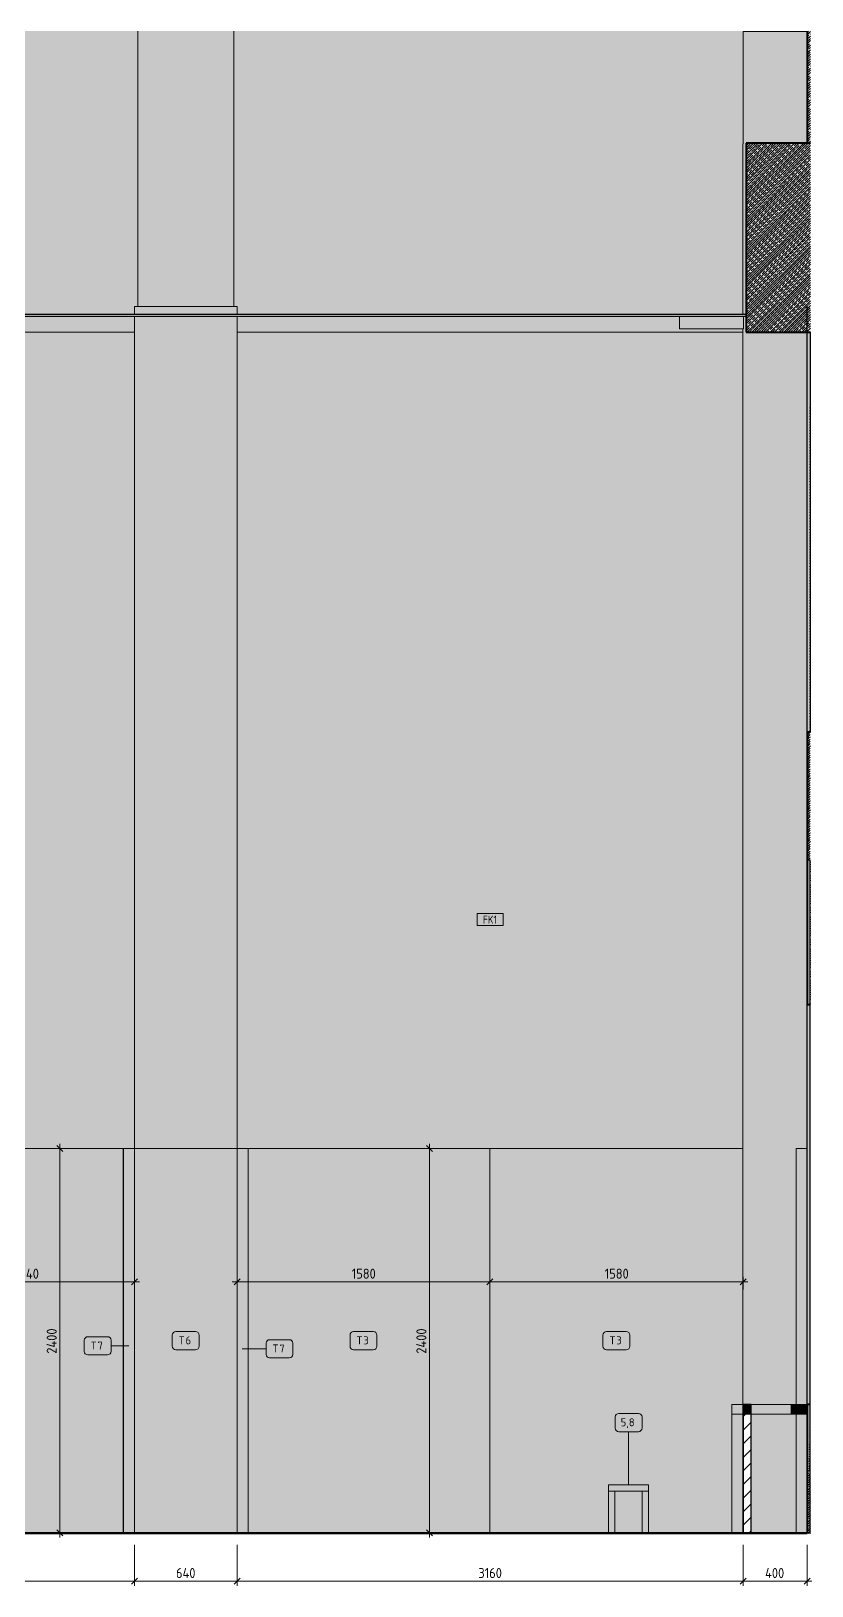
# Model space of a CAD drawing. Header units: millimetres. Extents: x 855 to 80408, y -1987 to 27400.
# Drawn here: x 75531 to 80408, y 3868 to 13580 of the extents above; entities that cross this region are included whole.
import ezdxf

# ---------------------------------------------------------------- set-up
doc = ezdxf.new("R2010")
doc.units = ezdxf.units.MM
for name, color, linetype, lineweight in [('A-ANNO-DIMS', 7, 'Continuous', 9), ('A-ANNO-DIMS-25', 7, 'Continuous', 9), ('A-WALL', 7, 'Continuous', 9), ('A-WALL-IDEN', 7, 'Continuous', 9), ('A-WALL-PATT', 7, 'Continuous', 9), ('I-FURN-IDEN', 7, 'Continuous', 9), ('I-WALL', 7, 'Continuous', 9), ('S-COLS', 7, 'Continuous', 9)]:
    doc.layers.add(name, color=color, linetype=linetype, lineweight=lineweight)
for name, color, linetype, lineweight, true_color in [('A-CLNG-FNSH-1', 7, 'Continuous', 30, 0x3c3c3c), ('A-FLOR-1', 7, 'Continuous', 9, 0x787878), ('A-FLOR-FNSH-1', 7, 'Continuous', 30, 0x3c3c3c), ('A-WALL-4', 7, 'Continuous', 30, 0x3c3c3c), ('A-WALL-5', 7, 'Continuous', 40, 0x3c3c3c), ('A-WALL-6', 7, 'Continuous', 9, 0x787878), ('A-WALL-7', 251, 'Continuous', 40, 0x505050), ('A-WALL-8', 7, 'Continuous', 30, 0x747472), ('A-WALL-FNSH-3', 7, 'Continuous', 30, 0x3c3c3c), ('I-FURN-174', 7, 'Continuous', 9, 0xe9e9e3), ('I-FURN-176', 7, 'Continuous', 9, 0xd0d0ce), ('I-FURN-177', 7, 'Continuous', 9, 0xc2c2c0), ('I-FURN-178', 7, 'Continuous', 9, 0xdbdbd7), ('I-FURN-179', 7, 'Continuous', 9, 0xe3e3de), ('I-FURN-3', 7, 'Continuous', 9, 0xacacac), ('I-FURN-4', 7, 'Continuous', 9, 0xc0c0c0), ('I-FURN-5', 7, 'Continuous', 9, 0x949494), ('I-FURN-6', 7, 'Continuous', 9, 0x9e9e9e), ('I-FURN-7', 7, 'Continuous', 9, 0x8d8d8d), ('I-WALL-1', 7, 'Continuous', 9, 0x787878), ('Q-SPCQ-1', 9, 'Continuous', 9, 0x808080), ('Q-SPCQ-2', 7, 'Continuous', 9, 0x7f7f7f)]:
    doc.layers.add(name, color=color, linetype=linetype, lineweight=lineweight, true_color=true_color)
doc.layers.add('I-FURN-104', color=7, linetype='Continuous', lineweight=9, true_color=0x7f7f7f, transparency=0.7)
doc.layers.add('I-FURN-175', color=7, linetype='Continuous', lineweight=9, true_color=0xf7f7ef, transparency=0.7)
doc.styles.add('GOST Common_6', font='GOST_Common.ttf', dxfattribs={"height": 50})
doc.styles.add('GOST Common_7', font='GOST_Common.ttf', dxfattribs={"width": 0.9, "height": 50})
doc.styles.add('ISOCPEUR_2', font='isocpeur.ttf', dxfattribs={"width": 0.9, "height": 62.5})
doc.dimstyles.new('ISO-2_5_0_9К_БОЛЬШОЙ_1', dxfattribs={"dimscale": 304.8, "dimtxt": 62.248823, "dimasz": 0.123031, "dimexe": 0.098425, "dimexo": 0.246063, "dimgap": 0, "dimtad": 1, "dimdec": 0, "dimrnd": 10, "dimzin": 0, "dimdsep": 46, "dimtxsty": 'ISOCPEUR_2', "dimblk1": 'OBLIQUE', "dimblk2": 'OBLIQUE', "dimsah": 1, "dimcen": 0.09, "dimdle": 0.098425, "dimazin": 0, "dimtfac": 1, "dimtdec": 4, "dimtix": 1, "dimtmove": 0, "dimatfit": 3, "dimfxl": 1, "dimtvp": 1, "dimtolj": 1, "dimtzin": 0, "dimarcsym": 2})
pattern_1 = [(45, (74034.799, 0), (-14.25598, 14.25598), []), (45, (74049.055, 0), (-14.25598, 14.25598), [25.202, -5.04, 0.8382, -4.202])]

# ---------------------------------------------------------------- blocks, each defined once
blk = doc.blocks.new('BSC_Колонна _Прямоугольная - 600х600-23205240-Развертка 2_19-4')
at = {"layer": 'S-COLS'}
h = blk.add_hatch(color=256, dxfattribs=at)
h.paths.add_polyline_path([(26880, 9200), (26900, 9200), (26900, 11700), (26880, 11700), (26880, 9370)])
h.paths.add_polyline_path([(26500, 13577.3), (26880, 13577.3), (26880, 13579.7), (26500, 13579.7)])
blk.add_line((26500, 13579.7), (26500, 13577.3), dxfattribs=at)
blk = doc.blocks.new('BSC_Колонна _Прямоугольная - 600х600-V63-Развертка 2_19-4')
at = {"layer": 'S-COLS'}
for p, q in [((16700, 13579.7), (16700, 11860)), ((17300, 11860), (17300, 13579.7))]:
    blk.add_line(p, q, dxfattribs=at)
blk = doc.blocks.new('Стол базовый прямоугольный - 5_8-26349451-Развертка 2_19-4')
at = {"layer": 'I-FURN-3'}
for p, q in [((25890, 4500), (25640, 4500)), ((25640, 4500), (25640, 4460)), ((25890, 4460), (25890, 4500)), ((25640, 4460), (25640, 4200)), ((25640, 4460), (25640, 4200)), ((25680, 4460), (25850, 4460)), ((25680, 4200), (25680, 4460)), ((25680, 4200), (25680, 4460)), ((25850, 4200), (25850, 4460)), ((25850, 4200), (25850, 4460)), ((25890, 4460), (25890, 4200)), ((25890, 4460), (25890, 4200)), ((25640, 4200), (25680, 4200)), ((25850, 4200), (25890, 4200))]:
    blk.add_line(p, q, dxfattribs=at)
at = {"layer": 'I-FURN-4'}
for p, q in [((25640, 4500), (25890, 4500)), ((25640, 4460), (25640, 4500)), ((25890, 4460), (25890, 4500)), ((25890, 4460), (25640, 4460)), ((25640, 4460), (25680, 4460)), ((25640, 4200), (25640, 4460)), ((25680, 4200), (25680, 4460)), ((25850, 4460), (25890, 4460)), ((25850, 4200), (25850, 4460)), ((25890, 4200), (25890, 4460)), ((25680, 4200), (25640, 4200)), ((25890, 4200), (25850, 4200))]:
    blk.add_line(p, q, dxfattribs=at)
at = {"layer": 'I-FURN-5'}
for p, q in [((25640, 4460), (25680, 4460)), ((25680, 4460), (25640, 4460)), ((25850, 4460), (25890, 4460)), ((25890, 4460), (25850, 4460))]:
    blk.add_line(p, q, dxfattribs=at)
at = {"layer": 'I-FURN-6'}
for p, q in [((25680, 4460), (25640, 4460)), ((25640, 4460), (25680, 4460)), ((25640, 4200), (25640, 4460)), ((25680, 4200), (25680, 4460)), ((25890, 4460), (25850, 4460)), ((25850, 4460), (25890, 4460)), ((25850, 4200), (25850, 4460)), ((25890, 4200), (25890, 4460))]:
    blk.add_line(p, q, dxfattribs=at)
blk = doc.blocks.new('Видеокамера - Желтый-29703671-Развертка 2_19-4')
at = {"layer": 'Q-SPCQ-2'}
for points in [[(26083, 11720), (26283, 11720), (26283, 11800), (26083, 11800)], [(26481.5, 11720), (26483, 11720), (26483, 11800), (26283, 11800), (26283, 11720), (26480, 11720)]]:
    blk.add_hatch(color=256, dxfattribs=at).paths.add_polyline_path(points)
at = {"layer": 'Q-SPCQ-1'}
for p, q in [((26083, 11800), (26083, 11720)), ((26483, 11720), (26483, 11800)), ((26283, 11720), (26083, 11720)), ((26483, 11720), (26283, 11720))]:
    blk.add_line(p, q, dxfattribs=at)
blk = doc.blocks.new('Мат 1340х400х800_h_ - 1372 x 1905mm - Double-31169346-Развертка 2_19-4')
at = {"layer": 'I-FURN-175'}
h = blk.add_hatch(color=256, dxfattribs=at)
h.paths.add_polyline_path([(26778.3, 4940), (26780, 4940), (26780, 5000), (26530, 5000), (26530, 4940), (26778.3, 4940)])
h.paths.add_polyline_path([(26479, 4940), (26480, 4940), (26480, 5000), (26479, 5000), (26479, 4964.6)])
for points in [[(26810.9, 4940), (26810.9, 5000), (26780, 5000), (26780, 4940)], [(26810.9, 4940), (26854.6, 4940), (26854.6, 5000), (26810.9, 5000)], [(26876.6, 4940), (26879, 4940), (26879, 5000), (26854.6, 5000), (26854.6, 4940), (26871.9, 4940)], [(26479, 4200), (26480, 4200), (26480, 4940), (26479, 4940), (26479, 4488.1)]]:
    blk.add_hatch(color=256, dxfattribs=at).paths.add_polyline_path(points)
at = {"layer": 'I-FURN-174'}
for p, q in [((26410, 4940), (26410.8, 4940)), ((26410.8, 4940), (26410, 4940)), ((26410.9, 4940), (26413.4, 4940)), ((26435.4, 4940), (26410.9, 4940)), ((26413.4, 4940), (26435.4, 4940)), ((26435.4, 4940), (26480, 4940)), ((26454.6, 4940), (26435.4, 4940)), ((26480, 4940), (26454.6, 4940))]:
    blk.add_line(p, q, dxfattribs=at)
at = {"layer": 'I-FURN-176'}
for p, q in [((26410, 5000), (26410, 4940)), ((26410, 5000), (26435.4, 5000)), ((26435.4, 5000), (26480, 5000)), ((26530, 5000), (26780, 5000)), ((26810.9, 5000), (26780, 5000)), ((26410, 4940), (26410, 4200)), ((26780, 4940), (26530, 4940)), ((26780, 4940), (26810.9, 4940))]:
    blk.add_line(p, q, dxfattribs=at)
at = {"layer": 'I-FURN-177'}
for p, q in [((26854.6, 5000), (26810.9, 5000)), ((26867.3, 5000), (26854.6, 5000)), ((26879.7, 5000), (26867.3, 5000)), ((26810.9, 4940), (26854.6, 4940)), ((26854.6, 4940), (26867.3, 4940)), ((26867.3, 4940), (26879.7, 4940))]:
    blk.add_line(p, q, dxfattribs=at)
at = {"layer": 'I-FURN-178'}
for p, q in [((26422.7, 5000), (26410, 5000)), ((26435.4, 5000), (26422.7, 5000)), ((26480, 5000), (26435.4, 5000)), ((26780, 5000), (26530, 5000)), ((26410.8, 4940), (26410, 4940)), ((26410, 4940), (26410.8, 4940)), ((26413.4, 4940), (26410.9, 4940)), ((26410.9, 4940), (26422.7, 4940)), ((26422.7, 4940), (26413.4, 4940)), ((26435.4, 4940), (26422.7, 4940)), ((26422.7, 4940), (26435.4, 4940)), ((26480, 4940), (26435.4, 4940)), ((26435.4, 4940), (26454.6, 4940)), ((26530, 4940), (26780, 4940))]:
    blk.add_line(p, q, dxfattribs=at)
at = {"layer": 'I-FURN-179'}
for p, q in [((26454.6, 4940), (26467.3, 4940)), ((26467.3, 4940), (26480, 4940))]:
    blk.add_line(p, q, dxfattribs=at)
at = {"layer": 'I-FURN-3'}
for p, q in [((26810.9, 5000), (26854.6, 5000)), ((26854.6, 5000), (26879.7, 5000)), ((26854.6, 4940), (26810.9, 4940)), ((26879.7, 4940), (26854.6, 4940))]:
    blk.add_line(p, q, dxfattribs=at)
at = {"layer": 'I-FURN-4'}
for p, q in [((26780, 5000), (26810.9, 5000)), ((26810.9, 4940), (26780, 4940))]:
    blk.add_line(p, q, dxfattribs=at)
blk = doc.blocks.new('Мат 1340х300х800_h_ около окна - 1372 x 1905mm - Double-31170368-Развертка 2_19-4')
at = {"layer": 'I-FURN-175'}
blk.add_hatch(color=256, dxfattribs=at).paths.add_polyline_path([(26480, 4940), (26530, 4940), (26530, 5000), (26480, 5000), (26480, 4964.6)])
at = {"layer": 'I-FURN-176'}
for p, q in [((26435.4, 5000), (26410, 5000)), ((26480, 5000), (26435.4, 5000)), ((26754.6, 5000), (26530, 5000)), ((26780, 5000), (26754.6, 5000)), ((26454.6, 4940), (26480, 4940)), ((26530, 4940), (26754.6, 4940)), ((26754.6, 4940), (26780, 4940))]:
    blk.add_line(p, q, dxfattribs=at)
at = {"layer": 'I-FURN-178'}
for p, q in [((26410, 4940), (26410.8, 4940)), ((26410.8, 4940), (26410, 4940)), ((26410.9, 4940), (26422.7, 4940)), ((26413.4, 4940), (26410.9, 4940)), ((26422.7, 4940), (26413.4, 4940)), ((26422.7, 4940), (26435.4, 4940)), ((26435.4, 4940), (26422.7, 4940)), ((26435.4, 4940), (26480, 4940)), ((26454.6, 4940), (26435.4, 4940)), ((26467.3, 4940), (26454.6, 4940)), ((26476.6, 4940), (26467.3, 4940)), ((26480, 4940), (26476.6, 4940))]:
    blk.add_line(p, q, dxfattribs=at)
at = {"layer": 'I-FURN-4'}
for p, q in [((26410, 5000), (26410, 4940)), ((26410, 5000), (26435.4, 5000)), ((26435.4, 5000), (26754.6, 5000)), ((26754.6, 5000), (26780, 5000)), ((26780, 4940), (26780, 5000)), ((26435.4, 4940), (26410, 4940)), ((26410, 4940), (26410, 4200)), ((26410, 4940), (26435.4, 4940)), ((26754.6, 4940), (26435.4, 4940)), ((26435.4, 4940), (26454.6, 4940)), ((26480, 4200), (26480, 4940)), ((26780, 4940), (26754.6, 4940)), ((26435.4, 4200), (26410, 4200)), ((26454.6, 4200), (26435.4, 4200)), ((26480, 4200), (26454.6, 4200))]:
    blk.add_line(p, q, dxfattribs=at)
blk = doc.blocks.new('Мат в спортивном зале - Т3-31174191-Развертка 2_19-4')
at = {"layer": 'I-FURN-104'}
for points in [[(23380, 4200), (23389, 4200), (23389, 6600), (23321, 6600), (23321, 4200)], [(23389, 4200), (24899, 4200), (24899, 6600), (23389, 6600), (23389, 4363.7)]]:
    blk.add_hatch(color=256, dxfattribs=at).paths.add_polyline_path(points)
at = {"layer": 'I-FURN-3'}
blk.add_line((23619, 4200), (23389, 4200), dxfattribs=at)
at = {"layer": 'I-FURN-4'}
for p in [(23389, 6600), (24899, 4200)]:
    blk.add_line(p, (24899, 6600), dxfattribs=at)
at = {"layer": 'I-FURN-5'}
blk.add_line((23389, 4200), (23321, 4200), dxfattribs=at)
at = {"layer": 'I-FURN-6'}
blk.add_line((23321, 6600), (23389, 6600), dxfattribs=at)
blk = doc.blocks.new('Мат в спортивном зале - Т3-V65-Развертка 2_19-4')
at = {"layer": 'I-FURN-104'}
h = blk.add_hatch(color=256, dxfattribs=at)
h.paths.add_polyline_path([(24899, 4200), (25640, 4200), (25640, 4500), (25890, 4500), (25890, 4200), (26410, 4200), (26410, 5000), (26479, 5000), (26479, 6600), (24899, 6600), (24899, 5367.9)])
h.paths.add_polyline_path([(25680, 4200), (25850, 4200), (25850, 4460), (25680, 4460)])
for points in [[(26410, 4200), (26479, 4200), (26479, 5000), (26410, 5000), (26410, 4781.3)], [(25680, 4460), (25890, 4460), (25890, 4500), (25640, 4500), (25640, 4460)]]:
    blk.add_hatch(color=256, dxfattribs=at).paths.add_polyline_path(points)
h = blk.add_hatch(color=256, dxfattribs=at)
h.paths.add_polyline_path([(25640, 4200), (25680, 4200), (25680, 4460), (25640, 4460)])
h.paths.add_polyline_path([(25890, 4200), (25890, 4460), (25850, 4460), (25850, 4200)])
at = {"layer": 'I-FURN-4'}
for p, q in [((24899, 6600), (26479, 6600)), ((24899, 4200), (24899, 6600))]:
    blk.add_line(p, q, dxfattribs=at)
blk = doc.blocks.new('Мат в спортивном зале - Т4-31174356-Развертка 2_19-4')
at = {"layer": 'I-FURN-104'}
for points in [[(21509.5, 4200), (22609, 4200), (22609, 6600), (21340, 6600), (21340, 4200)], [(22611, 4200), (22611, 6600), (22609, 6600), (22609, 4200)], [(22611, 4200), (22679, 4200), (22679, 6600), (22611, 6600), (22611, 4263.9)]]:
    blk.add_hatch(color=256, dxfattribs=at).paths.add_polyline_path(points)
at = {"layer": 'I-FURN-3'}
for p, q in [((22609, 6600), (22611, 6600)), ((22609, 4200), (22212.7, 4200))]:
    blk.add_line(p, q, dxfattribs=at)
at = {"layer": 'I-FURN-4'}
for p, q in [((21340, 6600), (22609, 6600)), ((21340, 4200), (21340, 6600))]:
    blk.add_line(p, q, dxfattribs=at)
at = {"layer": 'I-FURN-5'}
blk.add_line((22679, 4200), (22611, 4200), dxfattribs=at)
at = {"layer": 'I-FURN-6'}
for p, q in [((22611, 6600), (22679, 6600)), ((22611, 4200), (22609, 4200))]:
    blk.add_line(p, q, dxfattribs=at)
blk = doc.blocks.new('Мат в спортивном зале - Т7-31175716-Развертка 2_19-4')
at = {"layer": 'I-FURN-3'}
for p in [(23321, 6600), (23389, 4200)]:
    blk.add_line(p, (23389, 6600), dxfattribs=at)
at = {"layer": 'I-FURN-5'}
blk.add_line((23321, 4200), (23389, 4200), dxfattribs=at)
at = {"layer": 'I-FURN-6'}
for p, q in [((23389, 6600), (23321, 6600)), ((23389, 4200), (23389, 6600)), ((23389, 4200), (23321, 4200))]:
    blk.add_line(p, q, dxfattribs=at)
blk = doc.blocks.new('Мат в спортивном зале - Т7-31175720-Развертка 2_19-4')
at = {"layer": 'I-FURN-3'}
for q in [(22679, 6600), (22611, 4200)]:
    blk.add_line((22611, 6600), q, dxfattribs=at)
at = {"layer": 'I-FURN-5'}
for p, q in [((22679, 6600), (22611, 6600)), ((22611, 6600), (22611, 4200))]:
    blk.add_line(p, q, dxfattribs=at)
at = {"layer": 'I-FURN-6'}
blk.add_line((22679, 4200), (22611, 4200), dxfattribs=at)
at = {"layer": 'I-FURN-7'}
blk.add_line((22611, 4200), (22679, 4200), dxfattribs=at)
blk = doc.blocks.new('Мат в спортивном зале - Т6-V74-Развертка 2_19-4')
at = {"layer": 'I-FURN-104'}
blk.add_hatch(color=256, dxfattribs=at).paths.add_polyline_path([(23150.2, 4200), (23321, 4200), (23321, 6600), (22679, 6600), (22679, 4200), (22915.8, 4200)])
at = {"layer": 'I-FURN-3'}
for p in [(22611, 6600), (22609, 4200)]:
    blk.add_line(p, (22609, 6600), dxfattribs=at)
at = {"layer": 'I-FURN-4'}
for p, q in [((22609, 6600), (23389, 6600)), ((22609, 4200), (22609, 6600)), ((23389, 4200), (23389, 6600))]:
    blk.add_line(p, q, dxfattribs=at)
at = {"layer": 'I-FURN-5'}
for p, q in [((22611, 4200), (22679, 4200)), ((23321, 4200), (23389, 4200))]:
    blk.add_line(p, q, dxfattribs=at)
at = {"layer": 'I-FURN-6'}
for p, q in [((22679, 6600), (22611, 6600)), ((23389, 6600), (23321, 6600)), ((23389, 6600), (23389, 4200)), ((22609, 4200), (22611, 4200))]:
    blk.add_line(p, q, dxfattribs=at)
blk = doc.blocks.new('Мат в спортивном зале - Т10-31176884-Развертка 2_19-4')
at = {"layer": 'I-FURN-104'}
h = blk.add_hatch(color=256, dxfattribs=at)
h.paths.add_polyline_path([(26879, 4200), (26879, 4940), (26810.9, 4940), (26810.9, 4200)])
h.paths.add_polyline_path([(26879, 5000), (26879, 6600), (26810.9, 6600), (26810.9, 5000), (26878.3, 5000)])
blk.add_hatch(color=256, dxfattribs=at).paths.add_polyline_path([(26880.1, 4200), (26880.9, 4200), (26880.9, 6600), (26879, 6600), (26879, 4200), (26880, 4200)])
at = {"layer": 'I-FURN-4'}
for p, q in [((26810.9, 6600), (26880.9, 6600)), ((26810.9, 4200), (26810.9, 6600)), ((26880.9, 6600), (26880.9, 4200)), ((26880.9, 4200), (26810.9, 4200))]:
    blk.add_line(p, q, dxfattribs=at)
blk = doc.blocks.new('DIMBLOCK67-Развертка 2_19-4')
at = {"layer": 'A-ANNO-DIMS-25'}
for p, q in [((70818.2, 4125), (70818.2, 3867.7)), ((70818.2, 3897.7), (70818.2, 4120)), ((76178.2, 4125), (76178.2, 3867.7)), ((76178.2, 3897.7), (76178.2, 4120)), ((70818.2, 3897.7), (76178.2, 3897.7))]:
    blk.add_line(p, q, dxfattribs=at)
at = {"layer": 'A-ANNO-DIMS-25', "lineweight": 20}
for p, q in [((70818.2, 3897.7), (70799.4, 3879)), ((70818.2, 3897.7), (70836.9, 3916.5)), ((76178.2, 3897.7), (76159.4, 3879)), ((76178.2, 3897.7), (76196.9, 3916.5))]:
    blk.add_line(p, q, dxfattribs=at)
at = {"layer": 'A-ANNO-DIMS-25', "color": 0, "insert": (73419.2, 3979.4), "char_height": 62.5, "width": 189.619, "attachment_point": 1, "line_spacing_factor": 1.149209, "style": 'ISOCPEUR_2'}
blk.add_mtext('5360', dxfattribs=at)
blk = doc.blocks.new('_Oblique')
at = {"color": 0, "linetype": 'ByBlock', "lineweight": -2}
blk.add_line((-0.5, -0.5), (0.5, 0.5), dxfattribs=at)
blk = doc.blocks.new('DIMBLOCK68-Развертка 2_19-4')
at = {"layer": 'A-ANNO-DIMS-25'}
for p, q in [((76178.2, 4125), (76178.2, 3867.7)), ((76178.2, 3897.7), (76178.2, 4120)), ((76819.2, 4125), (76819.2, 3867.7)), ((76819.2, 3897.7), (76819.2, 4120)), ((76178.2, 3897.7), (76819.2, 3897.7))]:
    blk.add_line(p, q, dxfattribs=at)
at = {"layer": 'A-ANNO-DIMS-25', "lineweight": 20}
for p, q in [((76178.2, 3897.7), (76159.4, 3879)), ((76178.2, 3897.7), (76196.9, 3916.5)), ((76819.2, 3897.7), (76800.4, 3879)), ((76819.2, 3897.7), (76837.9, 3916.5))]:
    blk.add_line(p, q, dxfattribs=at)
at = {"layer": 'A-ANNO-DIMS-25', "color": 0, "insert": (76436.4, 3979.4), "char_height": 62.5, "width": 149.397, "attachment_point": 1, "line_spacing_factor": 1.149209, "style": 'ISOCPEUR_2'}
blk.add_mtext('640', dxfattribs=at)
blk = doc.blocks.new('DIMBLOCK69-Развертка 2_19-4')
at = {"layer": 'A-ANNO-DIMS-25'}
for p, q in [((76819.2, 4125), (76819.2, 3867.7)), ((76819.2, 3897.7), (76819.2, 4120)), ((79978.2, 4125), (79978.2, 3867.7)), ((79978.2, 3897.7), (79978.2, 4120)), ((76819.2, 3897.7), (79978.2, 3897.7))]:
    blk.add_line(p, q, dxfattribs=at)
at = {"layer": 'A-ANNO-DIMS-25', "lineweight": 20}
for p, q in [((76819.2, 3897.7), (76800.4, 3879)), ((76819.2, 3897.7), (76837.9, 3916.5)), ((79978.2, 3897.7), (79959.4, 3879)), ((79978.2, 3897.7), (79996.9, 3916.5))]:
    blk.add_line(p, q, dxfattribs=at)
at = {"layer": 'A-ANNO-DIMS-25', "color": 0, "insert": (78325, 3979.4), "char_height": 62.5, "width": 176.691, "attachment_point": 1, "line_spacing_factor": 1.149209, "style": 'ISOCPEUR_2'}
blk.add_mtext('3160', dxfattribs=at)
blk = doc.blocks.new('DIMBLOCK70-Развертка 2_19-4')
at = {"layer": 'A-ANNO-DIMS-25'}
for p, q in [((79978.2, 4125), (79978.2, 3867.7)), ((79978.2, 3897.7), (79978.2, 4120)), ((80378.2, 4125), (80378.2, 3867.7)), ((80378.2, 3897.7), (80378.2, 4120)), ((79978.2, 3897.7), (80408.2, 3897.7))]:
    blk.add_line(p, q, dxfattribs=at)
at = {"layer": 'A-ANNO-DIMS-25', "lineweight": 20}
for p, q in [((79978.2, 3897.7), (79959.4, 3879)), ((79978.2, 3897.7), (79996.9, 3916.5)), ((80378.2, 3897.7), (80359.4, 3879)), ((80378.2, 3897.7), (80396.9, 3916.5))]:
    blk.add_line(p, q, dxfattribs=at)
at = {"layer": 'A-ANNO-DIMS-25', "color": 0, "insert": (80115.9, 3979.4), "char_height": 62.5, "width": 149.397, "attachment_point": 1, "line_spacing_factor": 1.149209, "style": 'ISOCPEUR_2'}
blk.add_mtext('400', dxfattribs=at)
blk = doc.blocks.new('М_стена_0001 - Типоразмер_без рамки-25382661-Развертка 2_19-4')
at = {"layer": 'A-WALL-IDEN'}
for p, q in [((14581.9, 8068.1), (14418.7, 8068.1)), ((14418.7, 8068.1), (14418.7, 7993.1)), ((14581.9, 7993.1), (14581.9, 8068.1)), ((14418.7, 7993.1), (14581.9, 7993.1))]:
    blk.add_line(p, q, dxfattribs=at)
blk = doc.blocks.new('Марка_Мебель - В прямоуг_Balcon_Марка-25523697-Развертка 2_19-4')
at = {"layer": 'I-FURN-IDEN'}
for p, q in [((21191.5, 5313.2), (21191.5, 5244.1)), ((21214, 5335.7), (21336.7, 5335.7)), ((21359.2, 5313.2), (21359.2, 5244.3)), ((21213.8, 5221.8), (21336.7, 5221.8))]:
    blk.add_line(p, q, dxfattribs=at)
for centre, radius, start, end in [((21214, 5313.2), 22.5, 90, 180), ((21336.7, 5313.2), 22.5, 0, 90), ((21213.8, 5244.1), 22.3, 180, 270), ((21336.7, 5244.3), 22.5, 270, 0)]:
    blk.add_arc(centre, radius, start, end, dxfattribs=at)
blk = doc.blocks.new('DIMBLOCK81-Развертка 2_19-4')
at = {"layer": 'A-ANNO-DIMS-25', "lineweight": 20}
for p, q in [((75710.4, 6600), (75691.7, 6618.7)), ((75710.4, 6600), (75729.2, 6581.2)), ((75710.4, 4200), (75691.7, 4218.7)), ((75710.4, 4200), (75729.2, 4181.2))]:
    blk.add_line(p, q, dxfattribs=at)
at = {"layer": 'A-ANNO-DIMS-25'}
for p, q in [((75710.4, 6630), (75710.4, 4170)), ((75661.9, 6600), (75740.4, 6600)), ((75710.4, 6600), (75661.9, 6600)), ((75661.9, 4200), (75740.4, 4200)), ((75710.4, 4200), (75661.9, 4200))]:
    blk.add_line(p, q, dxfattribs=at)
at = {"layer": 'A-ANNO-DIMS-25', "color": 0, "insert": (75628.8, 5318), "char_height": 62.5, "width": 196.802, "attachment_point": 1, "rotation": 90, "line_spacing_factor": 1.149209, "style": 'ISOCPEUR_2'}
blk.add_mtext('2400', dxfattribs=at)
blk = doc.blocks.new('DIMBLOCK85-Развертка 2_19-4')
at = {"layer": 'A-ANNO-DIMS-25', "lineweight": 20}
for p, q in [((74838.2, 5767.6), (74819.4, 5748.9)), ((74838.2, 5767.6), (74856.9, 5786.4)), ((76178.2, 5767.6), (76159.4, 5748.9)), ((76178.2, 5767.6), (76196.9, 5786.4))]:
    blk.add_line(p, q, dxfattribs=at)
at = {"layer": 'A-ANNO-DIMS-25'}
for p, q in [((74838.2, 5719.1), (74838.2, 5797.6)), ((74838.2, 5767.6), (76208.2, 5767.6)), ((74838.2, 5767.6), (74838.2, 5719.1)), ((76178.2, 5719.1), (76178.2, 5797.6)), ((76178.2, 5767.6), (76178.2, 5719.1))]:
    blk.add_line(p, q, dxfattribs=at)
at = {"layer": 'A-ANNO-DIMS-25', "color": 0, "insert": (75431.6, 5849.3), "char_height": 62.5, "width": 183.873, "attachment_point": 1, "line_spacing_factor": 1.149209, "style": 'ISOCPEUR_2'}
blk.add_mtext('1340', dxfattribs=at)
blk = doc.blocks.new('DIMBLOCK86-Развертка 2_19-4')
at = {"layer": 'A-ANNO-DIMS-25', "lineweight": 20}
for p, q in [((78019.2, 6600), (78000.5, 6618.7)), ((78019.2, 6600), (78038, 6581.2)), ((78019.2, 4200), (78000.5, 4218.7)), ((78019.2, 4200), (78038, 4181.2))]:
    blk.add_line(p, q, dxfattribs=at)
at = {"layer": 'A-ANNO-DIMS-25'}
for p, q in [((78019.2, 6630), (78019.2, 4170)), ((77970.7, 6600), (78049.2, 6600)), ((78019.2, 6600), (77970.7, 6600)), ((77970.7, 4200), (78049.2, 4200)), ((78019.2, 4200), (77970.7, 4200))]:
    blk.add_line(p, q, dxfattribs=at)
at = {"layer": 'A-ANNO-DIMS-25', "color": 0, "insert": (77937.6, 5318), "char_height": 62.5, "width": 196.802, "attachment_point": 1, "rotation": 90, "line_spacing_factor": 1.149209, "style": 'ISOCPEUR_2'}
blk.add_mtext('2400', dxfattribs=at)
blk = doc.blocks.new('DIMBLOCK87-Развертка 2_19-4')
at = {"layer": 'A-ANNO-DIMS-25'}
for p, q in [((76788.2, 5767.6), (78397.1, 5767.6)), ((76818.2, 5719.1), (76818.2, 5797.6)), ((76818.2, 5767.6), (76818.2, 5719.1)), ((78397.1, 5719.1), (78397.1, 5797.6)), ((78397.1, 5767.6), (78397.1, 5719.1))]:
    blk.add_line(p, q, dxfattribs=at)
at = {"layer": 'A-ANNO-DIMS-25', "lineweight": 20}
for p, q in [((76818.2, 5767.6), (76799.4, 5748.9)), ((76818.2, 5767.6), (76836.9, 5786.4)), ((78397.1, 5767.6), (78378.4, 5748.9)), ((78397.1, 5767.6), (78415.9, 5786.4))]:
    blk.add_line(p, q, dxfattribs=at)
at = {"layer": 'A-ANNO-DIMS-25', "color": 0, "insert": (77534, 5849.3), "char_height": 62.5, "width": 176.691, "attachment_point": 1, "line_spacing_factor": 1.149209, "style": 'ISOCPEUR_2'}
blk.add_mtext('1580', dxfattribs=at)
blk = doc.blocks.new('DIMBLOCK88-Развертка 2_19-4')
at = {"layer": 'A-ANNO-DIMS-25', "lineweight": 20}
for p, q in [((78397.1, 5767.6), (78378.4, 5748.9)), ((78397.1, 5767.6), (78415.9, 5786.4)), ((79978.2, 5767.6), (79959.4, 5748.9)), ((79978.2, 5767.6), (79996.9, 5786.4))]:
    blk.add_line(p, q, dxfattribs=at)
at = {"layer": 'A-ANNO-DIMS-25'}
for p, q in [((78397.1, 5719.1), (78397.1, 5797.6)), ((78397.1, 5767.6), (80008.2, 5767.6)), ((78397.1, 5767.6), (78397.1, 5719.1)), ((79978.2, 5719.1), (79978.2, 5797.6)), ((79978.2, 5767.6), (79978.2, 5719.1))]:
    blk.add_line(p, q, dxfattribs=at)
at = {"layer": 'A-ANNO-DIMS-25', "color": 0, "insert": (79114, 5849.3), "char_height": 62.5, "width": 176.691, "attachment_point": 1, "line_spacing_factor": 1.149209, "style": 'ISOCPEUR_2'}
blk.add_mtext('1580', dxfattribs=at)

msp = doc.modelspace()

# ---------------------------------------------------------------- hatches: boundary and pattern name
at = {"layer": 'A-FLOR-1'}
msp.add_hatch(color=256, dxfattribs=at).paths.add_polyline_path([(73484.2, 4195), (80378.2, 4195), (80378.2, 4200), (65398.2, 4200), (65398.2, 4195), (73367, 4195)])
at = {"layer": 'A-WALL-6'}
h = msp.add_hatch(dxfattribs=at)
h.set_pattern_fill('FP_17', color=256, style=0, pattern_type=2)
h.set_pattern_definition([(135, (74034.799, 0), (-8.838835, -8.838835), [])])
h.paths.add_polyline_path([(80398.2, 9200), (80398.5, 9200), (80398.2, 11233.5)])
at = {"layer": 'A-WALL-PATT'}
h = msp.add_hatch(color=256, dxfattribs=at)
h.paths.add_polyline_path([(80164.1, 4200), (80309.1, 4200), (80309.1, 4940), (80028.2, 4940), (80028.2, 4200)])
h.paths.add_polyline_path([(80046.9, 5000), (80309.1, 5000), (80309.1, 6600), (80377.2, 6600), (80377.2, 11700), (79998.2, 11700), (79998.2, 11800), (79981.2, 11800), (79981.2, 11720), (79978.2, 11720), (79978.2, 5000), (80028.2, 5000)])
h.paths.add_polyline_path([(79998.2, 11810), (79998.2, 12880), (80378.2, 12880), (80378.2, 13577.3), (79978.2, 13577.3), (79978.4, 11810), (79996.3, 11810)])
h = msp.add_hatch(color=256, dxfattribs=at)
h.paths.add_polyline_path([(79977.2, 5000), (79978.2, 5000), (79978.2, 11720), (79977.2, 11720), (79977.2, 5001.3)])
h.paths.add_polyline_path([(79978.2, 11810), (79978.2, 12875.1), (79977.2, 12874.8), (79977.2, 11810)])
h = msp.add_hatch(color=256, dxfattribs=at)
h.paths.add_polyline_path([(76424.7, 6600), (76819.2, 6600), (76819.2, 11800), (76178.2, 11800), (76178.2, 6600), (76198.2, 6600)])
h.paths.add_polyline_path([(76810.6, 11810), (76819.2, 11810), (76819.2, 11860), (76178.2, 11860), (76178.2, 11810), (76648.4, 11810)])
h = msp.add_hatch(color=256, dxfattribs=at)
h.paths.add_polyline_path([(70819.2, 6600), (72193.6, 6600), (72193.6, 7311.3), (73393.6, 7311.3), (73393.6, 6600), (76177.2, 6600), (76177.2, 8100), (76178.2, 8100), (76178.2, 11700), (70819.2, 11700), (70819.2, 7714.1)])
h.paths.add_polyline_path([(72508.6, 8400), (72488.6, 8400), (72488.6, 8820), (73098.6, 8820), (73098.6, 8400), (72898.3, 8400)])
for points in [[(79977.2, 5000), (79977.2, 11700), (76819.2, 11700), (76819.2, 6600), (79977.1, 6600), (79977.1, 5000)], [(76178.2, 6600), (76178.2, 8100), (76177.2, 8100), (76177.2, 6600)]]:
    msp.add_hatch(color=256, dxfattribs=at).paths.add_polyline_path(points)
at = {"layer": 'I-WALL'}
h = msp.add_hatch(color=256, dxfattribs=at)
h.paths.add_polyline_path([(79619.7, 11700), (79977.2, 11700), (79977.2, 11720), (79581.2, 11720), (79581.2, 11800), (76819.2, 11800), (76819.2, 11700), (79616.6, 11700)])
h.paths.add_polyline_path([(65819.2, 11700), (70178.2, 11700), (70178.2, 11800), (65819.2, 11800)])
h.paths.add_polyline_path([(70819.2, 11700), (76178.2, 11700), (76178.2, 11800), (70819.2, 11800)])
h.paths.add_polyline_path([(65819.2, 11810), (70178.2, 11810), (70178.2, 11860), (70819.2, 11860), (70819.2, 11810), (76178.2, 11810), (76178.2, 11860), (76819.2, 11860), (76819.2, 11810), (79977.2, 11810), (79977.2, 12875.1), (79978.2, 12875.1), (79978.2, 13577.3), (79998.2, 13577.3), (79998.2, 13579.7), (65819.2, 13579.7), (65819.2, 11860)])
at = {"layer": 'I-WALL-1'}
h = msp.add_hatch(dxfattribs=at)
h.set_pattern_fill('FP_18', color=256, style=0, pattern_type=2)
h.set_pattern_definition(pattern_1)
h.paths.add_polyline_path([(80398.5, 12880), (80398.5, 13579.7), (80378.2, 13579.7), (80378.2, 12880)])
h = msp.add_hatch(dxfattribs=at)
h.set_pattern_fill('FP_18', color=256, style=0, pattern_type=2)
h.set_pattern_definition(pattern_1)
h.paths.add_polyline_path([(80398.2, 11700), (80398.5, 11700), (80398.5, 12880), (79998.2, 12880), (79998.2, 11700), (80378.2, 11700)])
h = msp.add_hatch(dxfattribs=at)
h.set_pattern_fill('FP_18', color=256, style=0, pattern_type=2)
h.set_pattern_definition(pattern_1)
h.paths.add_polyline_path([(80398.2, 7500), (80398.5, 7500), (80398.2, 9200), (80378.2, 9200), (80378.2, 8400), (80398.2, 8400), (80398.2, 8320)])
h = msp.add_hatch(dxfattribs=at)
h.set_pattern_fill('FP_19', color=256, style=0, pattern_type=2)
h.set_pattern_definition([(0, (74034.799, 0), (30.48, 7.62), [2.515, -20.345, 2.515, -20.345, -121.92]), (0, (74034.799, 0), (30.48, 7.62), [-45.72, 2.515, -43.205, 2.515, -20.345, -53.34]), (0, (74034.799, 0), (30.48, 7.62), [-114.3, 2.515, -12.725, 2.515, -35.585]), (120, (74046.229, 3.81), (-21.8391136, 22.5864543), [2.515, -20.345, 2.515, -20.345, -121.92]), (120, (74046.229, 3.81), (-21.8391136, 22.5864543), [-45.72, 2.515, -43.205, 2.515, -20.345, -53.34]), (120, (74046.229, 3.81), (-21.8391136, 22.5864543), [-114.3, 2.515, -12.725, 2.515, -35.585]), (240, (74050.039, 19.05), (-8.6408864, -30.2064543), [2.515, -20.345, 2.515, -20.345, -121.92]), (240, (74050.039, 19.05), (-8.6408864, -30.2064543), [-45.72, 2.515, -43.205, 2.515, -20.345, -53.34]), (240, (74050.039, 19.05), (-8.6408864, -30.2064543), [-114.3, 2.515, -12.725, 2.515, -35.585])])
h.paths.add_polyline_path([(80379.1, 4233.1), (80398.2, 5000), (80398.2, 8400), (80378.2, 8400), (80378.2, 6600), (80379.1, 6600), (80379.1, 4236.3)])
h = msp.add_hatch(dxfattribs=at)
h.set_pattern_fill('FP_18', color=256, style=0, pattern_type=2)
h.set_pattern_definition(pattern_1)
h.paths.add_polyline_path([(80398.5, 4194.8), (80398.2, 5000), (80379.1, 4233.1), (80379.1, 4200), (80378.2, 4200), (80378.2, 4194.8), (80398.2, 4194.8)])
h = msp.add_hatch(dxfattribs=at)
h.set_pattern_fill('FP_21', color=256, style=0, pattern_type=2)
h.set_pattern_definition([(45, (74034.8, 0), (-42.4264, 42.4264), [])])
h.paths.add_polyline_path([(79998.2, 4200), (80028.2, 4200), (80028.2, 4940), (79978.2, 4940), (79978.2, 4200)])

# ---------------------------------------------------------------- linework, layer by layer
at = {"layer": 'A-CLNG-FNSH-1'}
for p, q in [((79998.2, 11810), (65798.2, 11810)), ((65798.2, 11800), (79998.2, 11800))]:
    msp.add_line(p, q, dxfattribs=at)
at = {"layer": 'A-FLOR-FNSH-1'}
for p, q in [((65398.2, 4195), (80378.2, 4195)), ((80378.2, 4200), (65418.2, 4200))]:
    msp.add_line(p, q, dxfattribs=at)
at = {"layer": 'A-WALL'}
for p, q in [((80398.5, 7500), (80398.2, 7500)), ((80398.2, 5000), (80398.5, 5000))]:
    msp.add_line(p, q, dxfattribs=at)
at = {"layer": 'A-WALL-4'}
for p, q in [((80398.2, 11700), (80398.2, 9200)), ((80398.2, 8400), (80378.2, 8400)), ((80398.2, 4200), (80398.2, 8400)), ((80028.2, 4200), (80028.2, 5000)), ((80378.2, 4200), (80398.2, 4200))]:
    msp.add_line(p, q, dxfattribs=at)
at = {"layer": 'A-WALL-5'}
for p, q in [((80378.2, 13579.7), (80378.2, 12880)), ((79998.2, 12880), (79998.2, 11700)), ((80398.5, 12880), (79998.2, 12880)), ((79998.2, 11700), (80398.5, 11700)), ((80378.2, 9200), (80378.2, 7500)), ((80398.5, 9200), (80378.2, 9200)), ((80378.2, 7500), (80398.2, 7500)), ((80398.2, 5000), (80378.2, 5000))]:
    msp.add_line(p, q, dxfattribs=at)
at = {"layer": 'A-WALL-7'}
msp.add_line((80378.2, 5000), (80378.2, 4194.8), dxfattribs=at)
at = {"layer": 'A-WALL-8'}
for p, q in [((79978.2, 5000), (79978.2, 4200)), ((80028.2, 5000), (79978.2, 5000))]:
    msp.add_line(p, q, dxfattribs=at)
at = {"layer": 'A-WALL-FNSH-3'}
for p, q in [((80377.2, 11860), (80377.2, 4200)), ((80378.2, 11860), (80377.2, 11860)), ((80378.2, 4200), (80378.2, 11860))]:
    msp.add_line(p, q, dxfattribs=at)
at = {"layer": 'I-FURN-IDEN'}
for p, q in [((76140.9, 5367.4), (76031.3, 5367.4)), ((76849.7, 5348.8), (76998.9, 5348.8)), ((79263.2, 4500), (79263.2, 4831))]:
    msp.add_line(p, q, dxfattribs=at)
at = {"layer": 'I-WALL'}
for p, q in [((79978.2, 13577.3), (79978.2, 12875.1)), ((80378.2, 13577.3), (79978.2, 13577.3)), ((79998.2, 13577.3), (79998.2, 13579.7)), ((79977.2, 11810), (79977.2, 12875.1)), ((79977.2, 12875.1), (79978.2, 12875.1)), ((76819.2, 11860), (76178.2, 11860)), ((76178.2, 11860), (76178.2, 11810)), ((76819.2, 11810), (76819.2, 11860)), ((76178.2, 11800), (76178.2, 8100)), ((76819.2, 4200), (76819.2, 11800)), ((70819.2, 11700), (76178.2, 11700)), ((76819.2, 11700), (79977.2, 11700)), ((79977.2, 4200), (79977.2, 11720)), ((76177.2, 4200), (76177.2, 8100)), ((76177.2, 8100), (76178.2, 8100))]:
    msp.add_line(p, q, dxfattribs=at)

# ---------------------------------------------------------------- block references
at = {"layer": 'A-WALL-IDEN'}
msp.add_blockref('М_стена_0001 - Типоразмер_без рамки-25382661-Развертка 2_19-4', (63897.7, 0), dxfattribs=at)
at = {"layer": 'I-FURN-174'}
msp.add_blockref('Мат 1340х400х800_h_ - 1372 x 1905mm - Double-31169346-Развертка 2_19-4', (53498.2, 0), dxfattribs=at)
at = {"layer": 'I-FURN-3'}
msp.add_blockref('Стол базовый прямоугольный - 5_8-26349451-Развертка 2_19-4', (53498.2, 0), dxfattribs=at)
at = {"layer": 'I-FURN-4'}
for name in ['Мат в спортивном зале - Т4-31174356-Развертка 2_19-4', 'Мат в спортивном зале - Т6-V74-Развертка 2_19-4', 'Мат в спортивном зале - Т3-31174191-Развертка 2_19-4', 'Мат в спортивном зале - Т3-V65-Развертка 2_19-4', 'Мат в спортивном зале - Т10-31176884-Развертка 2_19-4', 'Мат 1340х300х800_h_ около окна - 1372 x 1905mm - Double-31170368-Развертка 2_19-4']:
    msp.add_blockref(name, (53498.2, 0), dxfattribs=at)
at = {"layer": 'I-FURN-5'}
msp.add_blockref('Мат в спортивном зале - Т7-31175720-Развертка 2_19-4', (53498.2, 0), dxfattribs=at)
at = {"layer": 'I-FURN-6'}
msp.add_blockref('Мат в спортивном зале - Т7-31175716-Развертка 2_19-4', (53498.2, 0), dxfattribs=at)
at = {"layer": 'I-FURN-IDEN'}
for p in [(55221.8, 121.2), (56331.8, 121.2), (57911.8, 121.2), (54672, 88.7), (55807.4, 70), (57987.8, -390.8)]:
    msp.add_blockref('Марка_Мебель - В прямоуг_Balcon_Марка-25523697-Развертка 2_19-4', p, dxfattribs=at)
at = {"layer": 'Q-SPCQ-1'}
msp.add_blockref('Видеокамера - Желтый-29703671-Развертка 2_19-4', (53498.2, 0), dxfattribs=at)
at = {"layer": 'S-COLS'}
for name, p in [('BSC_Колонна _Прямоугольная - 600х600-V63-Развертка 2_19-4', (59498.2, 0)), ('BSC_Колонна _Прямоугольная - 600х600-23205240-Развертка 2_19-4', (53498.2, 0))]:
    msp.add_blockref(name, p, dxfattribs=at)

# ---------------------------------------------------------------- texts
at = {"layer": 'A-WALL-IDEN', "insert": (78353.1, 8054.5), "char_height": 50, "width": 111.835, "attachment_point": 1, "style": 'GOST Common_7'}
msp.add_mtext('FK1', dxfattribs=at)
at = {"layer": 'I-FURN-IDEN', "char_height": 50, "attachment_point": 1, "style": 'GOST Common_6'}
for s, insert, width in [('\\fGOST Common|b0|i0|c204|p34|;Т', (75904.9, 5394.2), 50.105), ('\\fGOST Common|b0|i0|c204|p34|;7', (75946.3, 5394.2), 44.093), ('\\fGOST Common|b0|i0|c204|p34|;Т', (76454.6, 5426.8), 50.105), ('\\fGOST Common|b0|i0|c204|p34|;6', (76496, 5426.8), 44.093), ('\\fGOST Common|b0|i0|c204|p34|;Т', (77040.3, 5375.6), 50.105), ('\\fGOST Common|b0|i0|c204|p34|;7', (77081.6, 5375.6), 44.093), ('\\fGOST Common|b0|i0|c204|p34|;Т', (77565.4, 5426.8), 50.105), ('\\fGOST Common|b0|i0|c204|p34|;3', (77606.7, 5426.8), 42.089), ('\\fGOST Common|b0|i0|c204|p34|;Т', (79145.4, 5426.8), 50.105), ('\\fGOST Common|b0|i0|c204|p34|;3', (79186.7, 5426.8), 42.089), ('5,8', (79213.9, 4914.7), 110.232)]:
    msp.add_mtext(s, dxfattribs=dict(at, insert=insert, width=width))

# ---------------------------------------------------------------- dimensions: what is measured, and where the dimension line sits
at = {"layer": 'A-ANNO-DIMS'}
for base, p1, p2, picture, middle in [((75710.4, 4200), (75736.9, 6600), (75736.9, 4200), 'DIMBLOCK81-Развертка 2_19-4', (75679.2, 5400)), ((78019.2, 4200), (78045.7, 6600), (78045.7, 4200), 'DIMBLOCK86-Развертка 2_19-4', (77988, 5400))]:
    dim = msp.add_linear_dim(base=base, p1=p1, p2=p2, angle=90, dimstyle='ISO-2_5_0_9К_БОЛЬШОЙ_1', override={"dimpost": '<>', "dimfxl": 2400}, dxfattribs=at)
    dim.commit()
    dim.dimension.update_dxf_attribs({"geometry": picture, "text_midpoint": middle})
for base, p1, p2, override, picture, middle in [((76178.2, 5767.6), (74838.2, 5794.1), (76178.2, 5794.1), {"dimpost": '<>', "dimfxl": 1340.000123}, 'DIMBLOCK85-Развертка 2_19-4', (75508.2, 5798.9)), ((78397.1, 5767.6), (76818.2, 5794.1), (78397.1, 5794.1), {"dimpost": '<>', "dimfxl": 1578.976128}, 'DIMBLOCK87-Развертка 2_19-4', (77607.7, 5798.9)), ((79978.2, 5767.6), (78397.1, 5794.1), (79978.2, 5794.1), {"dimpost": '<>', "dimfxl": 1581.023872}, 'DIMBLOCK88-Развертка 2_19-4', (79187.7, 5798.9)), ((76178.2, 3897.7), (70818.2, 4200), (76178.2, 4200), {"dimpost": '<>', "dimfxl": 5360.000123}, 'DIMBLOCK67-Развертка 2_19-4', (73498.2, 3929)), ((76819.2, 3897.7), (76178.2, 4200), (76819.2, 4200), {"dimpost": '<>', "dimfxl": 640.999955}, 'DIMBLOCK68-Развертка 2_19-4', (76498.7, 3929)), ((79978.2, 3897.7), (76819.2, 4200), (79978.2, 4200), {"dimpost": '<>', "dimfxl": 3159}, 'DIMBLOCK69-Развертка 2_19-4', (78398.7, 3929)), ((80378.2, 3897.7), (79978.2, 4200), (80378.2, 4200), {"dimpost": '<>', "dimfxl": 399.999966}, 'DIMBLOCK70-Развертка 2_19-4', (80178.2, 3929))]:
    dim = msp.add_linear_dim(base=base, p1=p1, p2=p2, dimstyle='ISO-2_5_0_9К_БОЛЬШОЙ_1', override=override, dxfattribs=at)
    dim.commit()
    dim.dimension.update_dxf_attribs({"geometry": picture, "text_midpoint": middle})

doc.saveas('drawing.dxf')
